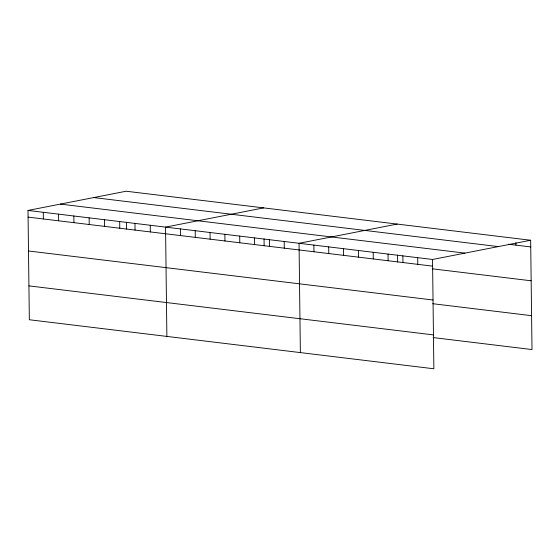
<?xml version="1.0" encoding="UTF-8"?>
<svg xmlns="http://www.w3.org/2000/svg" width="560" height="560" viewBox="0 0 560 560"><rect width="100%" height="100%" fill="white"/><g stroke="black" fill="none" stroke-linecap="round" stroke-linejoin="round"><path stroke-width="0.84" d="M530.663 240.254L432.537 259.469L433.867 368.774L29.337 319.746L28 210.441L126.133 191.226L530.663 240.254L532 349.559L433.111 337.575M263.669 207.893L165.543 227.115L166.88 336.413M397.166 224.077L299.04 243.292L300.37 352.597M508.494 244.23L530.747 246.925M93.744 197.568L498.281 246.596M60.382 204.099L464.919 253.127M28 210.441L432.537 259.469M28.084 217.112L432.614 266.14M432.271 268.807L531.16 280.791M28.497 250.985L433.027 300.006M432.698 303.702L531.587 315.686M28.924 285.88L433.454 334.901M515.886 242.627L515.914 245.126M417.704 257.67L417.781 264.341M402.871 255.871L402.948 262.542M397.544 255.059L397.635 262.01M388.038 254.079L388.115 260.75M373.205 252.28L373.282 258.951M358.372 250.481L358.449 257.152M343.539 248.682L343.616 255.353M328.706 246.883L328.783 253.554M313.873 245.091L313.95 251.755M284.207 241.493L284.284 248.164M269.374 239.694L269.451 246.365M264.054 238.882L264.138 245.833M254.541 237.895L254.618 244.566M239.708 236.103L239.785 242.767M224.875 234.304L224.952 240.975M210.042 232.505L210.119 239.176M195.209 230.706L195.286 237.377M180.376 228.907L180.453 235.578M150.262 225.26L150.339 231.931M134.974 223.405L135.058 230.076M126.511 222.215L126.595 229.159M119.693 221.557L119.777 228.228M104.412 219.702L104.496 226.373M89.131 217.854L89.208 224.525M73.85 215.999L73.927 222.67M58.562 214.144L58.646 220.815M43.281 212.296L43.365 218.967"/></g></svg>
